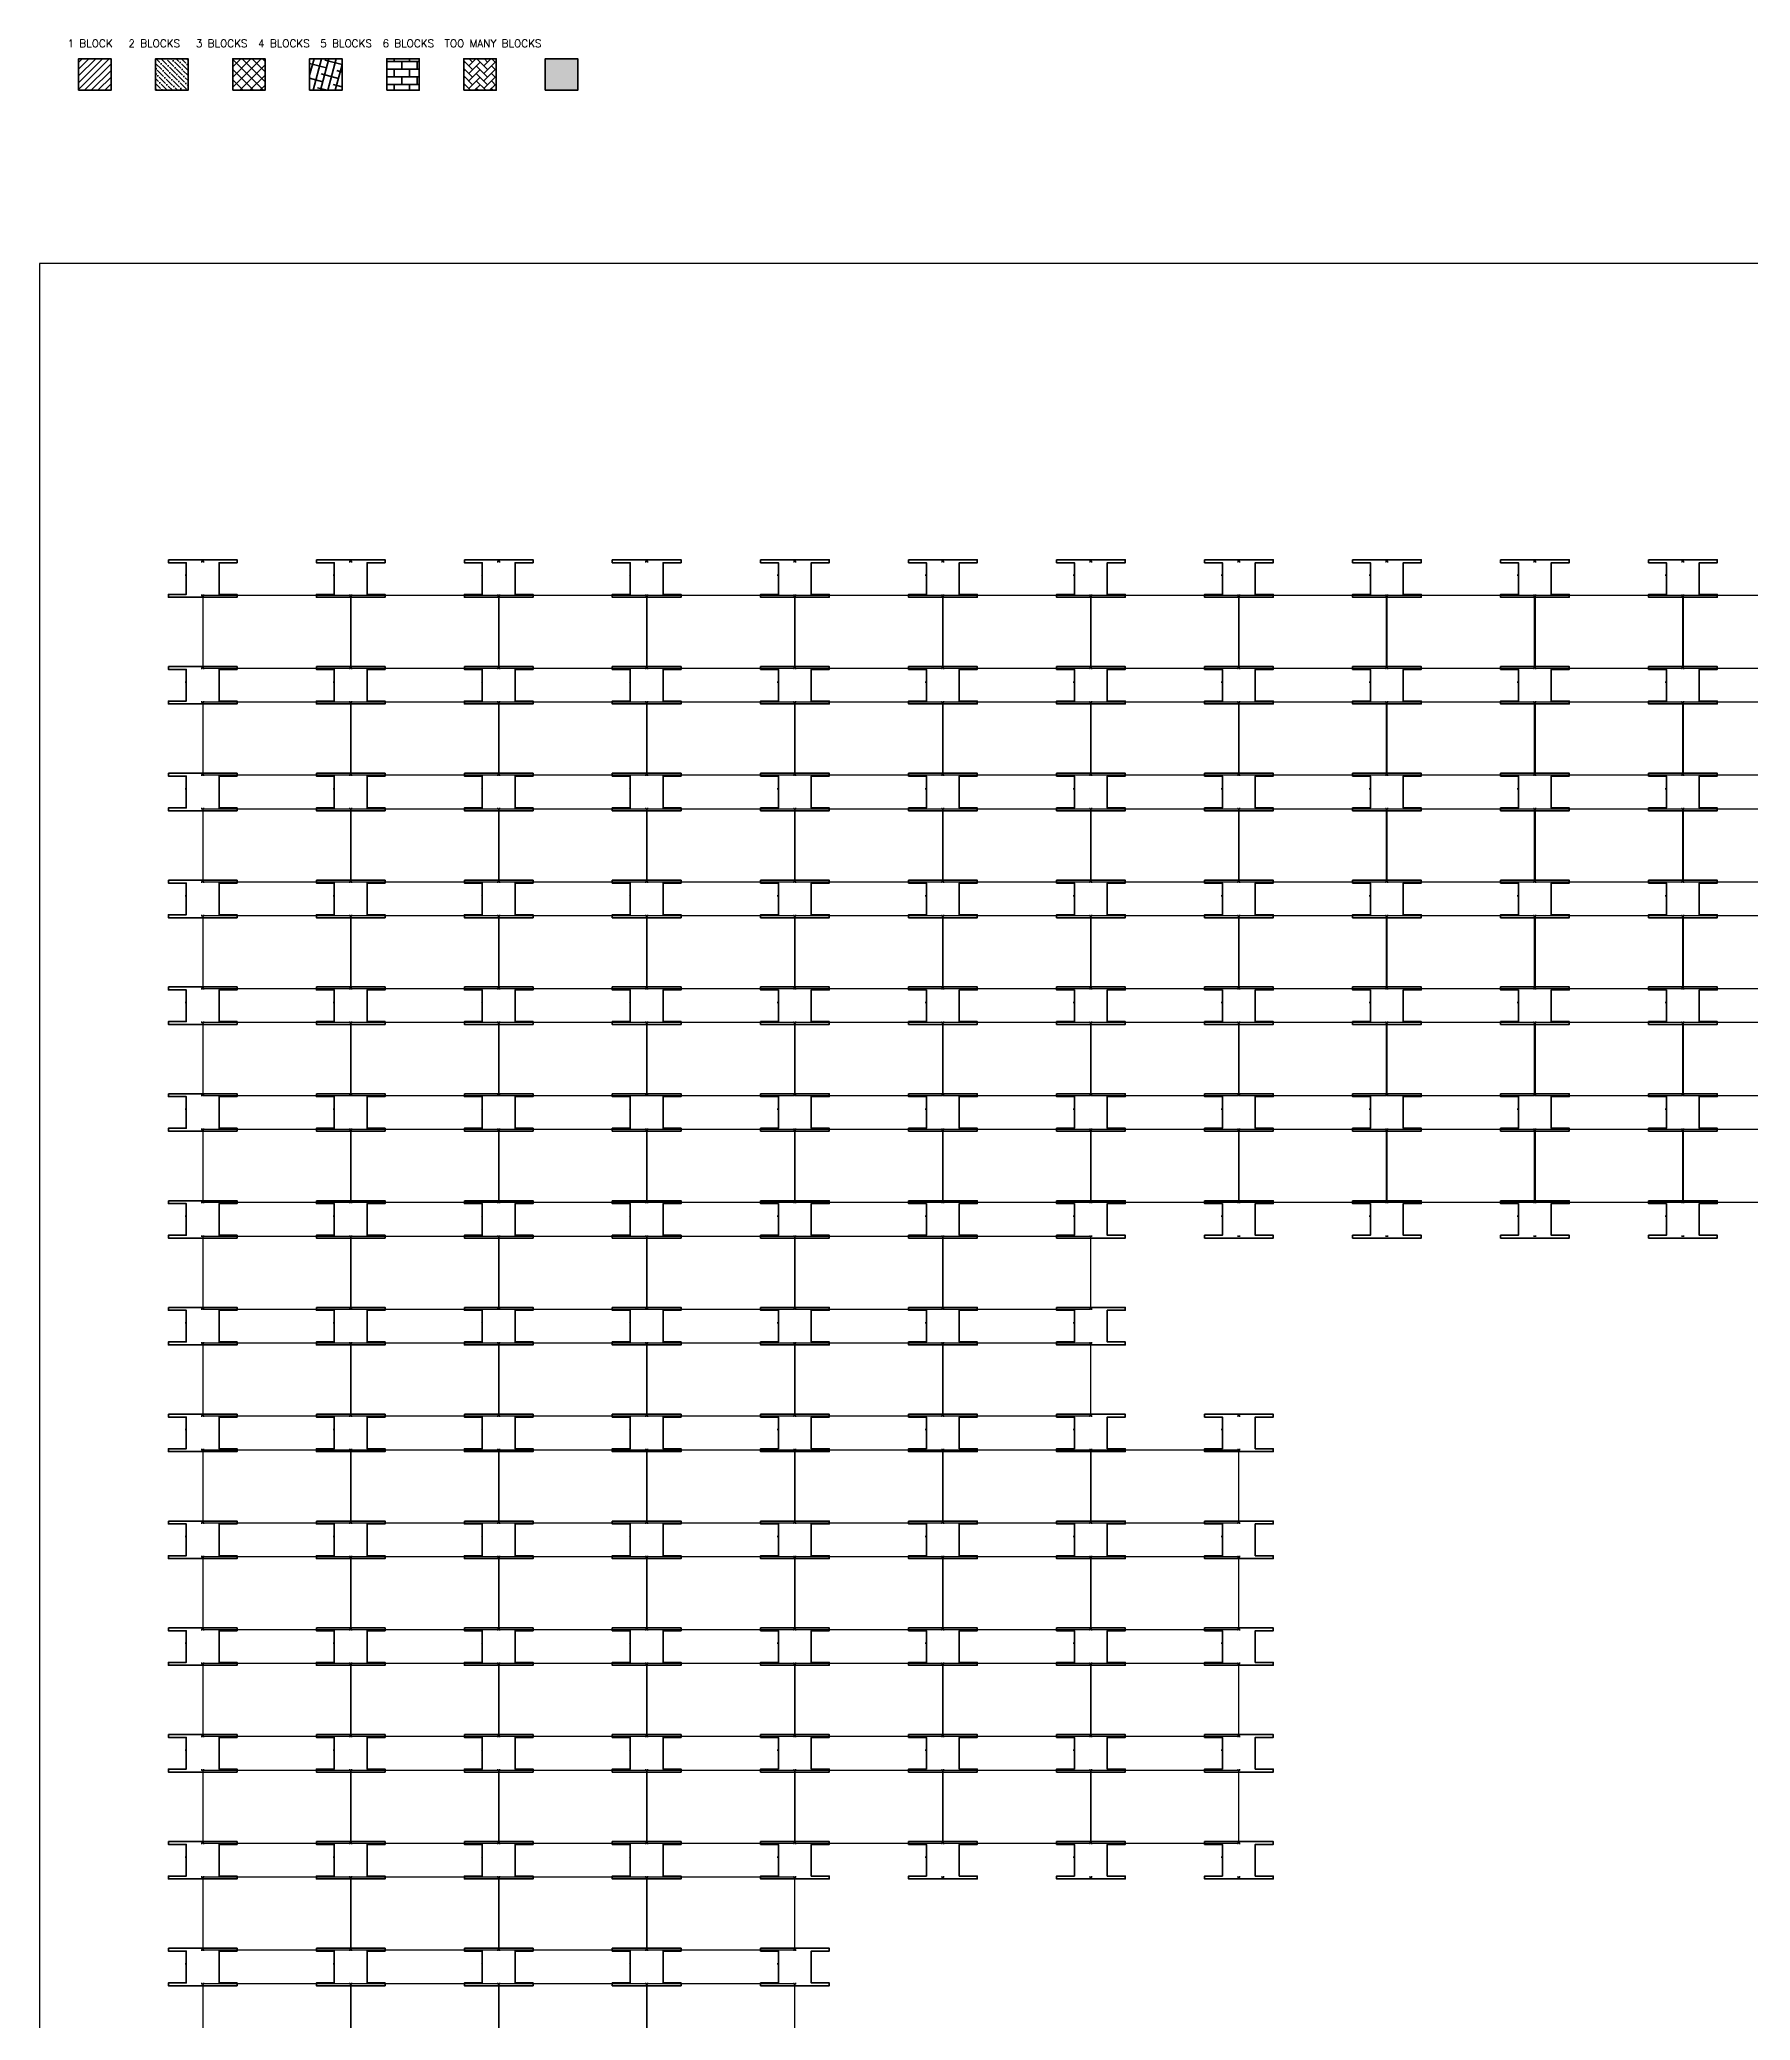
# Model space of a CAD drawing. Header units: inches. Extents: x 4487 to 8387, y 819 to 2897.
# Drawn here: x 4487 to 5383, y 1859 to 2897 of the extents above; entities that cross this region are included whole.
import ezdxf

# ---------------------------------------------------------------- set-up
doc = ezdxf.new("R2010")
doc.units = ezdxf.units.IN
doc.header["$LTSCALE"] = 50
doc.header["$MEASUREMENT"] = 0
for name, color, linetype, lineweight in [('E-PANELS', 140, 'Continuous', 30), ('E3-ECOFEET', 254, 'Continuous', 35), ('HATCH 1', 5, 'Continuous', 35), ('HATCH 2', 140, 'Continuous', 35), ('HATCH 3', 30, 'Continuous', 35), ('HATCH 4', 200, 'Continuous', 35), ('HATCH 5', 2, 'Continuous', 35), ('HATCH 6', 100, 'Continuous', 35), ('HATCH 7', 20, 'Continuous', 35)]:
    doc.layers.add(name, color=color, linetype=linetype, lineweight=lineweight)
doc.layers.add('EF3 TEXT', color=7, linetype='Continuous', plot=False)
doc.layers.add('IFI PERIMETER', color=231, linetype='FENCE')
doc.styles.add('mytext', font='romans.shx')
doc.styles.get("Standard").update_dxf_attribs({"font": 'arial.ttf'})
doc.linetypes.add('FENCE', pattern='A,0.5,-0.1,["X",Standard,S=0.1,R=0,X=-0.035,Y=-0.05],-0.1', length=0.7)

# ---------------------------------------------------------------- blocks, each defined once
blk = doc.blocks.new('*U10')
at = {"layer": 'HATCH 1'}
h = blk.add_hatch(dxfattribs=at)
h.set_pattern_fill('ANSI31', color=256, scale=20)
h.set_pattern_definition([(45, (-119.168, -90.9187), (-1.767767, 1.767767), [])])
h.paths.add_polyline_path([(-8.5, -8.25), (8.5, -8.25), (8.5, 8.25), (-8.5, 8.25)])
blk.add_lwpolyline([(-8.5, -8.25), (8.5, -8.25), (8.5, 8.25), (-8.5, 8.25)], close=True, dxfattribs=at)
blk = doc.blocks.new('*U11')
at = {"layer": 'HATCH 2'}
h = blk.add_hatch(dxfattribs=at)
h.set_pattern_fill('ANSI36', color=256, scale=15, angle=90)
h.set_pattern_definition([(135, (-119.168, -90.9187), (-3.64602, 0.994369), [4.6875, -0.9375, 0, -0.9375])])
h.paths.add_polyline_path([(-8.5, -8.25), (8.5, -8.25), (8.5, 8.25), (-8.5, 8.25)])
blk.add_lwpolyline([(-8.5, -8.25), (8.5, -8.25), (8.5, 8.25), (-8.5, 8.25)], close=True, dxfattribs=at)
blk = doc.blocks.new('EF3_HATCH_3')
at = {"layer": 'HATCH 3'}
h = blk.add_hatch(dxfattribs=at)
h.set_pattern_fill('ANSI37', color=256, scale=30)
h.set_pattern_definition([(45, (-119.168, -90.9187), (-2.65165, 2.65165), []), (135, (-119.168, -90.9187), (-2.65165, -2.65165), [])])
h.paths.add_polyline_path([(-8.5, -8.25), (8.5, -8.25), (8.5, 8.25), (-8.5, 8.25)])
blk.add_lwpolyline([(-8.5, -8.25), (8.5, -8.25), (8.5, 8.25), (-8.5, 8.25)], close=True, dxfattribs=at)
blk = doc.blocks.new('*U12')
at = {"layer": 'HATCH 4'}
h = blk.add_hatch(dxfattribs=at)
h.set_pattern_fill('ANSI38', color=256, scale=30, angle=30)
h.set_pattern_definition([(75, (-119.168, -90.9187), (-3.62222, 0.97057), []), (165, (-119.168, -90.9187), (-8.215015, -1.68108), [9.375, -5.625])])
h.paths.add_polyline_path([(-8.5, -8.25), (8.5, -8.25), (8.5, 8.25), (-8.5, 8.25)])
blk.add_lwpolyline([(-8.5, -8.25), (8.5, -8.25), (8.5, 8.25), (-8.5, 8.25)], close=True, dxfattribs=at)
blk = doc.blocks.new('EF3_HATCH_5')
at = {"layer": 'HATCH 5'}
h = blk.add_hatch(dxfattribs=at)
h.set_pattern_fill('AR-B816', color=256, scale=0.5)
h.set_pattern_definition([(0, (-119.168, -90.9187), (0, 4), []), (90, (-119.168, -90.9187), (-4, 4), [4, -4])])
h.paths.add_polyline_path([(-8.5, -8.25), (8.5, -8.25), (8.5, 8.25), (-8.5, 8.25)])
blk.add_lwpolyline([(-8.5, -8.25), (8.5, -8.25), (8.5, 8.25), (-8.5, 8.25)], close=True, dxfattribs=at)
blk = doc.blocks.new('EF3_HATCH_6')
at = {"layer": 'HATCH 6'}
h = blk.add_hatch(dxfattribs=at)
h.set_pattern_fill('AR-HBONE', color=256, scale=0.7)
h.set_pattern_definition([(45, (-119.168, -90.9187), (3e-16, 3.9598), [8.4, -2.8]), (135, (-117.188, -88.9388), (3e-16, 3.9598), [8.4, -2.8])])
h.paths.add_polyline_path([(-8.5, -8.25), (8.5, -8.25), (8.5, 8.25), (-8.5, 8.25)])
blk.add_lwpolyline([(-8.5, -8.25), (8.5, -8.25), (8.5, 8.25), (-8.5, 8.25)], close=True, dxfattribs=at)
blk = doc.blocks.new('EF3_HATCH_7')
at = {"layer": 'HATCH 7'}
h = blk.add_hatch(color=256, dxfattribs=at)
h.dxf.hatch_style = 1
h.paths.add_polyline_path([(-8.5, -8.25), (8.5, -8.25), (8.5, 8.25), (-8.5, 8.25)])
blk.add_lwpolyline([(-8.5, -8.25), (8.5, -8.25), (8.5, 8.25), (-8.5, 8.25)], close=True, dxfattribs=at)
blk = doc.blocks.new('EF3 HATCH AND TEXT')
at = {"layer": 'HATCH 1'}
blk.add_blockref('*U10', (17.3, -21.2), dxfattribs=at)
at = {"layer": 'HATCH 2'}
blk.add_blockref('*U11', (57.6, -21.2), dxfattribs=at)
at = {"layer": 'HATCH 3'}
blk.add_blockref('EF3_HATCH_3', (98, -21.2), dxfattribs=at)
at = {"layer": 'HATCH 4'}
blk.add_blockref('*U12', (138.3, -21.2), dxfattribs=at)
at = {"layer": 'HATCH 5'}
blk.add_blockref('EF3_HATCH_5', (178.7, -21.2), dxfattribs=at)
at = {"layer": 'HATCH 6'}
blk.add_blockref('EF3_HATCH_6', (219, -21.2), dxfattribs=at)
at = {"layer": 'HATCH 7'}
blk.add_blockref('EF3_HATCH_7', (261.7, -21.2), dxfattribs=at)
at = {"layer": 'EF3 TEXT', "insert": (3, -2.9), "char_height": 4, "attachment_point": 1, "style": 'mytext'}
blk.add_mtext_dynamic_manual_height_columns('1 BLOCK   2 BLOCKS   3 BLOCKS  4 BLOCKS  5 BLOCKS  6 BLOCKS  TOO MANY BLOCKS', width=339.17, gutter_width=450.2, heights=[0], dxfattribs=at)
blk = doc.blocks.new('JA 320W 10DEG')
at = {"layer": 'E-PANELS'}
blk.add_lwpolyline([(0, 0), (77.01, 0), (77.01, -38.44), (0, -38.44)], close=True, dxfattribs=at)
blk = doc.blocks.new('*U1')
at = {"layer": 'E3-ECOFEET', "color": 5}
for points in [[(0, 0), (0, -1.5), (9.4, -1.5), (9.4, -18.1), (0, -18.1), (0, -19.6), (36, -19.6), (36, -18.1), (26.6, -18.1), (26.6, -1.5), (36, -1.5), (36, 0), (0, 0)], [(8.8, -8.1), (8.9, -8.1)]]:
    blk.add_lwpolyline(points, dxfattribs=at)
at = {"layer": 'E3-ECOFEET'}
for points in [[(17.2, -1), (17.7, -1), (17.7, -0.5)], [(18.2, -0.5), (18.2, -1), (18.7, -1)], [(17.2, -18.5), (17.7, -18.5), (17.7, -19)], [(18.2, -19), (18.2, -18.5), (18.7, -18.5)]]:
    blk.add_lwpolyline(points, dxfattribs=at)

msp = doc.modelspace()

# ---------------------------------------------------------------- linework, layer by layer
at = {"layer": 'IFI PERIMETER'}
msp.add_lwpolyline([(8387.3, 2779.4), (4487.1, 2779.4), (4487.1, 819.1), (8387.3, 819.1)], close=True, dxfattribs=at)

# ---------------------------------------------------------------- block references
at = {"layer": 'E-PANELS'}
for p in [(4572.8, 2605.7), (4650.3, 2605.7), (4727.8, 2605.7), (4805.3, 2605.7), (4882.8, 2605.7), (4960.3, 2605.7), (5037.8, 2605.7), (5115.3, 2605.7), (5192.8, 2605.7), (5270.4, 2605.7), (5347.9, 2605.7), (4572.8, 2549.8), (4650.3, 2549.8), (4727.8, 2549.8), (4805.3, 2549.8), (4882.8, 2549.8), (4960.3, 2549.8), (5037.8, 2549.8), (5115.3, 2549.8), (5192.8, 2549.8), (5270.4, 2549.8), (5347.9, 2549.8), (4572.8, 2493.8), (4650.3, 2493.8), (4727.8, 2493.8), (4805.3, 2493.8), (4882.8, 2493.8), (4960.3, 2493.8), (5037.8, 2493.8), (5115.3, 2493.8), (5192.8, 2493.8), (5270.4, 2493.8), (5347.9, 2493.8), (4572.8, 2437.9), (4650.3, 2437.9), (4727.8, 2437.9), (4805.3, 2437.9), (4882.8, 2437.9), (4960.3, 2437.9), (5037.8, 2437.9), (5115.3, 2437.9), (5192.8, 2437.9), (5270.4, 2437.9), (5347.9, 2437.9), (4572.8, 2382), (4650.3, 2382), (4727.8, 2382), (4805.3, 2382), (4882.8, 2382), (4960.3, 2382), (5037.8, 2382), (5115.3, 2382), (5192.8, 2382), (5270.4, 2382), (5347.9, 2382), (4572.8, 2326), (4650.3, 2326), (4727.8, 2326), (4805.3, 2326), (4882.8, 2326), (4960.3, 2326), (5037.8, 2326), (5115.3, 2326), (5192.8, 2326), (5270.4, 2326), (5347.9, 2326), (4572.8, 2270.1), (4650.3, 2270.1), (4727.8, 2270.1), (4805.3, 2270.1), (4882.8, 2270.1), (4960.3, 2270.1), (4572.8, 2214.2), (4650.3, 2214.2), (4727.8, 2214.2), (4805.3, 2214.2), (4882.8, 2214.2), (4960.3, 2214.2), (4572.8, 2158.2), (4650.3, 2158.2), (4727.8, 2158.2), (4805.3, 2158.2), (4882.8, 2158.2), (4960.3, 2158.2), (5037.8, 2158.2), (4572.8, 2102.3), (4650.3, 2102.3), (4727.8, 2102.3), (4805.3, 2102.3), (4882.8, 2102.3), (4960.3, 2102.3), (5037.8, 2102.3), (4572.8, 2046.4), (4650.3, 2046.4), (4727.8, 2046.4), (4805.3, 2046.4), (4882.8, 2046.4), (4960.3, 2046.4), (5037.8, 2046.4), (4572.8, 1990.4), (4650.3, 1990.4), (4727.8, 1990.4), (4805.3, 1990.4), (4882.8, 1990.4), (4960.3, 1990.4), (5037.8, 1990.4), (4572.8, 1934.5), (4650.3, 1934.5), (4727.8, 1934.5), (4805.3, 1934.5), (4572.8, 1878.6), (4650.3, 1878.6), (4727.8, 1878.6), (4805.3, 1878.6)]:
    msp.add_blockref('JA 320W 10DEG', p, dxfattribs=at)
at = {"layer": 'E3-ECOFEET'}
for p in [(4554.5, 2624.2), (4632, 2624.2), (4709.5, 2624.2), (4787, 2624.2), (4864.6, 2624.2), (4942.1, 2624.2), (5019.6, 2624.2), (5097.1, 2624.2), (5174.6, 2624.2), (5252.1, 2624.2), (5329.6, 2624.2), (4554.5, 2568.3), (4632, 2568.3), (4709.5, 2568.3), (4787, 2568.3), (4864.6, 2568.3), (4942.1, 2568.3), (5019.6, 2568.3), (5097.1, 2568.3), (5174.6, 2568.3), (5252.1, 2568.3), (5329.6, 2568.3), (4554.5, 2512.4), (4632, 2512.4), (4709.5, 2512.4), (4787, 2512.4), (4864.6, 2512.4), (4942.1, 2512.4), (5019.6, 2512.4), (5097.1, 2512.4), (5174.6, 2512.4), (5252.1, 2512.4), (5329.6, 2512.4), (4554.5, 2456.4), (4632, 2456.4), (4709.5, 2456.4), (4787, 2456.4), (4864.6, 2456.4), (4942.1, 2456.4), (5019.6, 2456.4), (5097.1, 2456.4), (5174.6, 2456.4), (5252.1, 2456.4), (5329.6, 2456.4), (4554.5, 2400.5), (4632, 2400.5), (4709.5, 2400.5), (4787, 2400.5), (4864.6, 2400.5), (4942.1, 2400.5), (5019.6, 2400.5), (5097.1, 2400.5), (5174.6, 2400.5), (5252.1, 2400.5), (5329.6, 2400.5), (4554.5, 2344.6), (4632, 2344.6), (4709.5, 2344.6), (4787, 2344.6), (4864.6, 2344.6), (4942.1, 2344.6), (5019.6, 2344.6), (5097.1, 2344.6), (5174.6, 2344.6), (5252.1, 2344.6), (5329.6, 2344.6), (4554.5, 2288.6), (4632, 2288.6), (4709.5, 2288.6), (4787, 2288.6), (4864.6, 2288.6), (4942.1, 2288.6), (5019.6, 2288.6), (5097.1, 2288.6), (5174.6, 2288.6), (5252.1, 2288.6), (5329.6, 2288.6), (4554.5, 2232.7), (4632, 2232.7), (4709.5, 2232.7), (4787, 2232.7), (4864.6, 2232.7), (4942.1, 2232.7), (5019.6, 2232.7), (4554.5, 2176.8), (4632, 2176.8), (4709.5, 2176.8), (4787, 2176.8), (4864.6, 2176.8), (4942.1, 2176.8), (5019.6, 2176.8), (5097.1, 2176.8), (4554.5, 2120.8), (4632, 2120.8), (4709.5, 2120.8), (4787, 2120.8), (4864.6, 2120.8), (4942.1, 2120.8), (5019.6, 2120.8), (5097.1, 2120.8), (4554.5, 2064.9), (4632, 2064.9), (4709.5, 2064.9), (4787, 2064.9), (4864.6, 2064.9), (4942.1, 2064.9), (5019.6, 2064.9), (5097.1, 2064.9), (4554.5, 2009), (4632, 2009), (4709.5, 2009), (4787, 2009), (4864.6, 2009), (4942.1, 2009), (5019.6, 2009), (5097.1, 2009), (4554.5, 1953), (4632, 1953), (4709.5, 1953), (4787, 1953), (4864.6, 1953), (4942.1, 1953), (5019.6, 1953), (5097.1, 1953), (4554.5, 1897.1), (4632, 1897.1), (4709.5, 1897.1), (4787, 1897.1), (4864.6, 1897.1)]:
    msp.add_blockref('*U1', p, dxfattribs=at)
at = {"layer": 'EF3 TEXT'}
msp.add_blockref('EF3 HATCH AND TEXT', (4498.7, 2899.5), dxfattribs=at)

doc.saveas('drawing.dxf')
